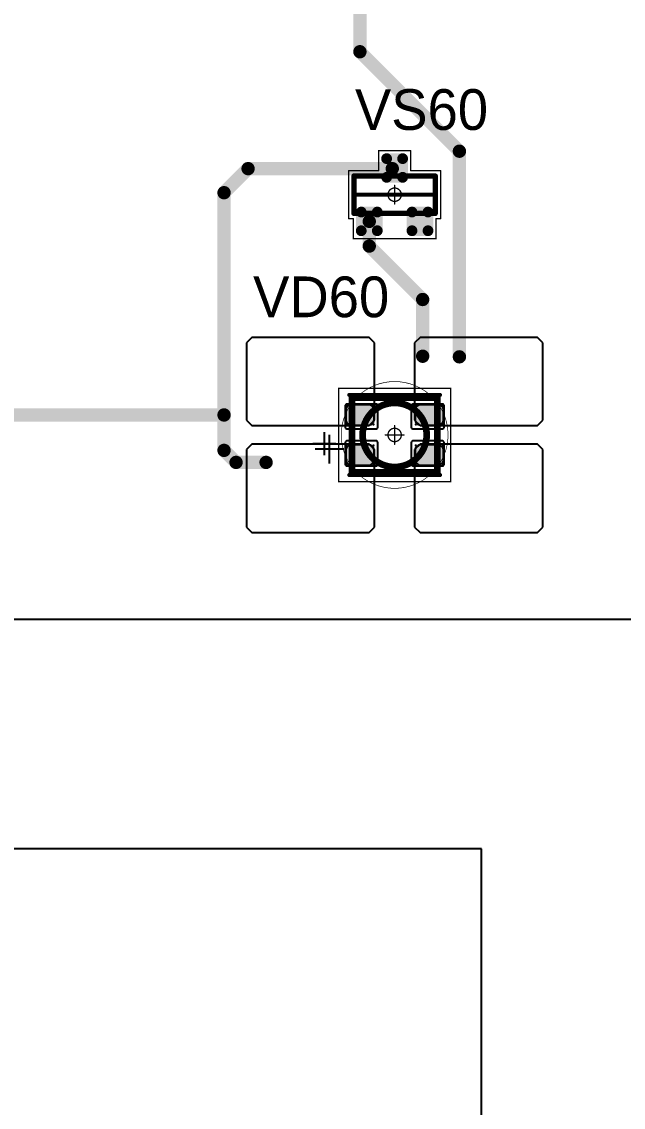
# Model space of a CAD drawing. Header units: millimetres. Extents: x 0 to 400, y 0 to 511.
# Drawn here: x 26.04 to 48.56, y 336.33 to 376.98 of the extents above; entities that cross this region are included whole.
import ezdxf

# ---------------------------------------------------------------- set-up
doc = ezdxf.new("R2010")
doc.units = ezdxf.units.MM
for name, color, linetype in [('Mechanical13', 56, 'Continuous'), ('Mechanical15', 56, 'Continuous'), ('Mechanical2', 216, 'Continuous'), ('TopLayer', 1, 'Continuous'), ('TopOverlay', 2, 'Continuous'), ('TopPaste', 8, 'Continuous'), ('TopSolder', 216, 'Continuous')]:
    doc.layers.add(name, color=color, linetype=linetype)

# ---------------------------------------------------------------- blocks, each defined once
blk = doc.blocks.new('SOT23_537')
at = {"layer": 'Mechanical13', "const_width": 0.2}
for points in [[(-0.7, 1.52), (0.7, 1.52)], [(-0.7, 1.52), (-0.7, -1.52)], [(0.7, 1.52), (0.7, -1.52)], [(-0.7, -1.52), (0.7, -1.52)]]:
    blk.add_lwpolyline(points, dxfattribs=at)
at = {"layer": 'Mechanical13', "const_width": 0.1}
for points in [[(-0.75, 1.52, 1), (-0.65, 1.52, 1)], [(-0.75, 1.52, 1), (-0.65, 1.52, 1)], [(0.65, 1.52, 1), (0.75, 1.52, 1)], [(0.65, 1.52, 1), (0.75, 1.52, 1)], [(-0.75, -1.52, 1), (-0.65, -1.52, 1)], [(-0.75, -1.52, 1), (-0.65, -1.52, 1)], [(0.65, -1.52, 1), (0.75, -1.52, 1)], [(0.65, -1.52, 1), (0.75, -1.52, 1)]]:
    blk.add_lwpolyline(points, format="xyb", close=True, dxfattribs=at)
at = {"layer": 'Mechanical15', "const_width": 0.05}
for points in [[(-0.9, 1.72), (-0.9, 1.55)], [(-0.9, 1.72), (0.9, 1.72)], [(0.9, 1.72), (0.9, 0.6)], [(-1.65, 1.55), (-1.65, -1.55)], [(-1.65, 1.55), (-0.9, 1.55)], [(0.9, 0.6), (1.65, 0.6)], [(1.65, 0.6), (1.65, -0.6)], [(-0.35, 0), (0.35, 0)], [(0, 0.35), (0, -0.35)], [(0.9, -0.6), (1.65, -0.6)], [(0.9, -0.6), (0.9, -1.72)], [(-1.65, -1.55), (-0.9, -1.55)], [(-0.9, -1.55), (-0.9, -1.72)], [(-0.9, -1.72), (0.9, -1.72)]]:
    blk.add_lwpolyline(points, dxfattribs=at)
at = {"layer": 'Mechanical15'}
for points, const_width in [([(-0.913, 1.72, 1), (-0.888, 1.72, 1)], 0.025), ([(-0.913, 1.72, 1), (-0.888, 1.72, 1)], 0.025), ([(0.888, 1.72, 1), (0.913, 1.72, 1)], 0.025), ([(0.888, 1.72, 1), (0.913, 1.72, 1)], 0.025), ([(-1.662, 1.55, 1), (-1.637, 1.55, 1)], 0.025), ([(-1.662, 1.55, 1), (-1.637, 1.55, 1)], 0.025), ([(-0.913, 1.55, 1), (-0.888, 1.55, 1)], 0.025), ([(-0.913, 1.55, 1), (-0.888, 1.55, 1)], 0.025), ([(0.888, 0.6, 1), (0.913, 0.6, 1)], 0.025), ([(0.888, 0.6, 1), (0.913, 0.6, 1)], 0.025), ([(1.637, 0.6, 1), (1.662, 0.6, 1)], 0.025), ([(1.637, 0.6, 1), (1.662, 0.6, 1)], 0.025), ([(-0.362, 0, 1), (-0.337, 0, 1)], 0.025), ([(0.25, 0, 1), (-0.25, 0, 1)], 0.05), ([(-0.262, 0, 1), (-0.238, 0, 1)], 0.025), ([(-0.012, 0.35, 1), (0.012, 0.35, 1)], 0.025), ([(0.238, 0, 1), (0.262, 0, 1)], 0.025), ([(0.337, 0, 1), (0.362, 0, 1)], 0.025), ([(-0.012, -0.35, 1), (0.012, -0.35, 1)], 0.025), ([(0.888, -0.6, 1), (0.913, -0.6, 1)], 0.025), ([(0.888, -0.6, 1), (0.913, -0.6, 1)], 0.025), ([(1.637, -0.6, 1), (1.662, -0.6, 1)], 0.025), ([(1.637, -0.6, 1), (1.662, -0.6, 1)], 0.025), ([(-1.662, -1.55, 1), (-1.637, -1.55, 1)], 0.025), ([(-1.662, -1.55, 1), (-1.637, -1.55, 1)], 0.025), ([(-0.913, -1.55, 1), (-0.888, -1.55, 1)], 0.025), ([(-0.913, -1.55, 1), (-0.888, -1.55, 1)], 0.025), ([(-0.913, -1.72, 1), (-0.888, -1.72, 1)], 0.025), ([(-0.913, -1.72, 1), (-0.888, -1.72, 1)], 0.025), ([(0.888, -1.72, 1), (0.913, -1.72, 1)], 0.025), ([(0.888, -1.72, 1), (0.913, -1.72, 1)], 0.025)]:
    blk.add_lwpolyline(points, format="xyb", close=True, dxfattribs=dict(at, const_width=const_width))
at = {"layer": 'TopLayer', "const_width": 0.1}
for points in [[(-1.4, 1.25, 1), (-1.3, 1.25, 1)], [(-0.7, 1.25, 1), (-0.6, 1.25, 1)], [(-1.4, 0.65, 1), (-1.3, 0.65, 1)], [(-0.7, 0.65, 1), (-0.6, 0.65, 1)], [(0.6, 0.3, 1), (0.7, 0.3, 1)], [(1.3, 0.3, 1), (1.4, 0.3, 1)], [(0.6, -0.3, 1), (0.7, -0.3, 1)], [(1.3, -0.3, 1), (1.4, -0.3, 1)], [(-1.4, -0.65, 1), (-1.3, -0.65, 1)], [(-0.7, -0.65, 1), (-0.6, -0.65, 1)], [(-1.4, -1.25, 1), (-1.3, -1.25, 1)], [(-0.7, -1.25, 1), (-0.6, -1.25, 1)]]:
    blk.add_lwpolyline(points, format="xyb", close=True, dxfattribs=at)
at = {"layer": 'TopLayer'}
for points in [[(-1.45, 1.25), (-1.45, 0.65), (-0.55, 1.25), (-0.55, 0.65)], [(-1.35, 1.35), (-1.35, 0.55), (-0.65, 1.35), (-0.65, 0.55)], [(0.55, 0.3), (0.55, -0.3), (1.45, 0.3), (1.45, -0.3)], [(0.65, 0.4), (0.65, -0.4), (1.35, 0.4), (1.35, -0.4)], [(-1.45, -0.65), (-1.45, -1.25), (-0.55, -0.65), (-0.55, -1.25)], [(-1.35, -0.55), (-1.35, -1.35), (-0.65, -0.55), (-0.65, -1.35)]]:
    blk.add_solid(points, dxfattribs=at)
at = {"layer": 'TopOverlay', "const_width": 0.15}
blk.add_lwpolyline([(0, 1.5), (0, -1.5)], dxfattribs=at)
at = {"layer": 'TopOverlay', "const_width": 0.075}
for points in [[(-0.038, 1.5, 1), (0.038, 1.5, 1)], [(-0.038, -1.5, 1), (0.038, -1.5, 1)]]:
    blk.add_lwpolyline(points, format="xyb", close=True, dxfattribs=at)
at = {"layer": 'TopPaste', "const_width": 0.075}
for points in [[(-1.387, 1.25, 1), (-1.313, 1.25, 1)], [(-0.687, 1.25, 1), (-0.613, 1.25, 1)], [(-1.387, 0.65, 1), (-1.313, 0.65, 1)], [(-0.687, 0.65, 1), (-0.613, 0.65, 1)], [(0.613, 0.3, 1), (0.687, 0.3, 1)], [(1.313, 0.3, 1), (1.387, 0.3, 1)], [(0.613, -0.3, 1), (0.687, -0.3, 1)], [(1.313, -0.3, 1), (1.387, -0.3, 1)], [(-1.387, -0.65, 1), (-1.313, -0.65, 1)], [(-0.687, -0.65, 1), (-0.613, -0.65, 1)], [(-1.387, -1.25, 1), (-1.313, -1.25, 1)], [(-0.687, -1.25, 1), (-0.613, -1.25, 1)]]:
    blk.add_lwpolyline(points, format="xyb", close=True, dxfattribs=at)
at = {"layer": 'TopPaste'}
for points in [[(-1.425, 1.25), (-1.425, 0.65), (-0.575, 1.25), (-0.575, 0.65)], [(-1.35, 1.325), (-1.35, 0.575), (-0.65, 1.325), (-0.65, 0.575)], [(0.575, 0.3), (0.575, -0.3), (1.425, 0.3), (1.425, -0.3)], [(0.65, 0.375), (0.65, -0.375), (1.35, 0.375), (1.35, -0.375)], [(-1.425, -0.65), (-1.425, -1.25), (-0.575, -0.65), (-0.575, -1.25)], [(-1.35, -0.575), (-1.35, -1.325), (-0.65, -0.575), (-0.65, -1.325)]]:
    blk.add_solid(points, dxfattribs=at)
at = {"layer": 'TopSolder', "const_width": 0.202}
for points in [[(-1.451, 1.25, 1), (-1.249, 1.25, 1)], [(-0.751, 1.25, 1), (-0.549, 1.25, 1)], [(-1.451, 0.65, 1), (-1.249, 0.65, 1)], [(-0.751, 0.65, 1), (-0.549, 0.65, 1)], [(0.549, 0.3, 1), (0.751, 0.3, 1)], [(1.249, 0.3, 1), (1.451, 0.3, 1)], [(0.549, -0.3, 1), (0.751, -0.3, 1)], [(1.249, -0.3, 1), (1.451, -0.3, 1)], [(-1.451, -0.65, 1), (-1.249, -0.65, 1)], [(-0.751, -0.65, 1), (-0.549, -0.65, 1)], [(-1.451, -1.25, 1), (-1.249, -1.25, 1)], [(-0.751, -1.25, 1), (-0.549, -1.25, 1)]]:
    blk.add_lwpolyline(points, format="xyb", close=True, dxfattribs=at)
at = {"layer": 'TopSolder'}
for points in [[(-1.552, 1.25), (-1.552, 0.65), (-0.448, 1.25), (-0.448, 0.65)], [(-1.35, 1.452), (-1.35, 0.448), (-0.65, 1.452), (-0.65, 0.448)], [(0.65, 0.502), (0.65, -0.502), (1.35, 0.502), (1.35, -0.502)], [(0.448, 0.3), (0.448, -0.3), (1.552, 0.3), (1.552, -0.3)], [(-1.552, -0.65), (-1.552, -1.25), (-0.448, -0.65), (-0.448, -1.25)], [(-1.35, -0.448), (-1.35, -1.452), (-0.65, -0.448), (-0.65, -1.452)]]:
    blk.add_solid(points, dxfattribs=at)
blk = doc.blocks.new('E65F_741')
at = {"layer": 'Mechanical13'}
for p, q in [((2.441, 1.071), (2.441, 0)), ((1.905, 0.536), (2.976, 0.536))]:
    blk.add_line(p, q, dxfattribs=at)
at = {"layer": 'Mechanical13', "const_width": 0.25}
for points in [[(-1.6, 1.4), (-1.6, -1.4)], [(1.6, 1.4), (-1.6, 1.4)], [(1.6, 1.4), (1.6, -1.4)], [(1.6, -1.4), (-1.6, -1.4)]]:
    blk.add_lwpolyline(points, dxfattribs=at)
at = {"layer": 'Mechanical13'}
for points, const_width in [([(-1.663, 1.4, 1), (-1.538, 1.4, 1)], 0.125), ([(-1.663, 1.4, 1), (-1.538, 1.4, 1)], 0.125), ([(1.2, 0, 1), (-1.2, 0, 1)], 0.25), ([(1.537, 1.4, 1), (1.662, 1.4, 1)], 0.125), ([(1.537, 1.4, 1), (1.662, 1.4, 1)], 0.125), ([(-1.263, 0, 1), (-1.138, 0, 1)], 0.125), ([(1.137, 0, 1), (1.262, 0, 1)], 0.125), ([(-1.663, -1.4, 1), (-1.538, -1.4, 1)], 0.125), ([(-1.663, -1.4, 1), (-1.538, -1.4, 1)], 0.125), ([(1.537, -1.4, 1), (1.662, -1.4, 1)], 0.125), ([(1.537, -1.4, 1), (1.662, -1.4, 1)], 0.125)]:
    blk.add_lwpolyline(points, format="xyb", close=True, dxfattribs=dict(at, const_width=const_width))
at = {"layer": 'Mechanical15', "const_width": 0.05}
for points in [[(2.1, 1.75), (-2.1, 1.75)], [(-2.1, 1.75), (-2.1, -1.75)], [(2.1, 1.75), (2.1, -1.75)], [(0.35, 0), (-0.35, 0)], [(0.35, 0), (-0.35, 0)], [(0, 0.35), (0, -0.35)], [(0, 0.35), (0, -0.35)], [(2.1, -1.75), (-2.1, -1.75)]]:
    blk.add_lwpolyline(points, dxfattribs=at)
at = {"layer": 'Mechanical15'}
for points, const_width in [([(-2.113, 1.75, 1), (-2.088, 1.75, 1)], 0.025), ([(-2.113, 1.75, 1), (-2.088, 1.75, 1)], 0.025), ([(2.087, 1.75, 1), (2.112, 1.75, 1)], 0.025), ([(2.087, 1.75, 1), (2.112, 1.75, 1)], 0.025), ([(-0.363, 0, 1), (-0.338, 0, 1)], 0.025), ([(-0.363, 0, 1), (-0.338, 0, 1)], 0.025), ([(0.25, 0, 1), (-0.25, 0, 1)], 0.05), ([(0.25, 0, 1), (-0.25, 0, 1)], 0.05), ([(-0.263, 0, 1), (-0.238, 0, 1)], 0.025), ([(-0.263, 0, 1), (-0.238, 0, 1)], 0.025), ([(-0.013, 0.35, 1), (0.012, 0.35, 1)], 0.025), ([(-0.013, 0.35, 1), (0.012, 0.35, 1)], 0.025), ([(0.237, 0, 1), (0.262, 0, 1)], 0.025), ([(0.237, 0, 1), (0.262, 0, 1)], 0.025), ([(0.337, 0, 1), (0.362, 0, 1)], 0.025), ([(0.337, 0, 1), (0.362, 0, 1)], 0.025), ([(-0.013, -0.35, 1), (0.012, -0.35, 1)], 0.025), ([(-0.013, -0.35, 1), (0.012, -0.35, 1)], 0.025), ([(-2.113, -1.75, 1), (-2.088, -1.75, 1)], 0.025), ([(-2.113, -1.75, 1), (-2.088, -1.75, 1)], 0.025), ([(2.087, -1.75, 1), (2.112, -1.75, 1)], 0.025), ([(2.087, -1.75, 1), (2.112, -1.75, 1)], 0.025)]:
    blk.add_lwpolyline(points, format="xyb", close=True, dxfattribs=dict(at, const_width=const_width))
at = {"layer": 'TopLayer'}
for p, q in [((-5.35, 3.65), (-5.55, 3.45)), ((-5.55, 3.45), (-5.55, 3.45)), ((-5.55, 3.45), (-5.55, 0.55)), ((-0.95, 3.65), (-5.35, 3.65)), ((-5.35, 3.65), (-5.35, 3.65)), ((-0.75, 3.45), (-0.95, 3.65)), ((-0.75, 0.55), (-0.75, 3.45)), ((0.95, 3.65), (0.75, 3.45)), ((0.75, 3.45), (0.75, 3.45)), ((0.75, 3.45), (0.75, 0.55)), ((5.35, 3.65), (0.95, 3.65)), ((0.95, 3.65), (0.95, 3.65)), ((5.55, 3.45), (5.35, 3.65)), ((5.55, 0.55), (5.55, 3.45)), ((-5.55, 0.55), (-5.35, 0.35)), ((-0.95, 0.35), (-0.75, 0.55)), ((0.75, 0.55), (0.95, 0.35)), ((5.35, 0.35), (5.55, 0.55)), ((-5.35, 0.35), (-0.95, 0.35)), ((0.95, 0.35), (5.35, 0.35)), ((-5.35, -0.35), (-5.55, -0.55)), ((-0.95, -0.35), (-5.35, -0.35)), ((-5.35, -0.35), (-5.35, -0.35)), ((-0.75, -0.55), (-0.95, -0.35)), ((0.95, -0.35), (0.75, -0.55)), ((5.35, -0.35), (0.95, -0.35)), ((0.95, -0.35), (0.95, -0.35)), ((5.55, -0.55), (5.35, -0.35)), ((-5.55, -0.55), (-5.55, -0.55)), ((-5.55, -0.55), (-5.55, -3.45)), ((-0.75, -3.45), (-0.75, -0.55)), ((0.75, -0.55), (0.75, -0.55)), ((0.75, -0.55), (0.75, -3.45)), ((5.55, -3.45), (5.55, -0.55)), ((-5.55, -3.45), (-5.35, -3.65)), ((-5.35, -3.65), (-0.95, -3.65)), ((-0.95, -3.65), (-0.75, -3.45)), ((0.75, -3.45), (0.95, -3.65)), ((0.95, -3.65), (5.35, -3.65)), ((5.35, -3.65), (5.55, -3.45))]:
    blk.add_line(p, q, dxfattribs=at)
at = {"layer": 'TopLayer', "const_width": 0.04}
for points in [[(-1.83, 1.11, 1), (-1.79, 1.11, 1)], [(-0.81, 1.11, 1), (-0.77, 1.11, 1)], [(0.77, 1.11, 1), (0.81, 1.11, 1)], [(1.79, 1.11, 1), (1.83, 1.11, 1)], [(-1.83, 0.39, 1), (-1.79, 0.39, 1)], [(-0.81, 0.39, 1), (-0.77, 0.39, 1)], [(0.77, 0.39, 1), (0.81, 0.39, 1)], [(1.79, 0.39, 1), (1.83, 0.39, 1)], [(-1.83, -0.39, 1), (-1.79, -0.39, 1)], [(-0.81, -0.39, 1), (-0.77, -0.39, 1)], [(0.77, -0.39, 1), (0.81, -0.39, 1)], [(1.79, -0.39, 1), (1.83, -0.39, 1)], [(-1.83, -1.11, 1), (-1.79, -1.11, 1)], [(-0.81, -1.11, 1), (-0.77, -1.11, 1)], [(0.77, -1.11, 1), (0.81, -1.11, 1)], [(1.79, -1.11, 1), (1.83, -1.11, 1)]]:
    blk.add_lwpolyline(points, format="xyb", close=True, dxfattribs=at)
at = {"layer": 'TopLayer'}
for points in [[(-1.85, 1.11), (-1.85, 0.39), (-0.75, 1.11), (-0.75, 0.39)], [(-1.81, 1.15), (-1.81, 0.35), (-0.79, 1.15), (-0.79, 0.35)], [(0.75, 1.11), (0.75, 0.39), (1.85, 1.11), (1.85, 0.39)], [(0.79, 1.15), (0.79, 0.35), (1.81, 1.15), (1.81, 0.35)], [(-1.85, -0.39), (-1.85, -1.11), (-0.75, -0.39), (-0.75, -1.11)], [(-1.81, -0.35), (-1.81, -1.15), (-0.79, -0.35), (-0.79, -1.15)], [(0.75, -0.39), (0.75, -1.11), (1.85, -0.39), (1.85, -1.11)], [(0.79, -0.35), (0.79, -1.15), (1.81, -0.35), (1.81, -1.15)]]:
    blk.add_solid(points, dxfattribs=at)
at = {"layer": 'TopOverlay'}
for p, q in [((2.628, 0.757), (2.628, -0.1)), ((2.2, 0.328), (3.057, 0.328))]:
    blk.add_line(p, q, dxfattribs=at)
at = {"layer": 'TopOverlay', "const_width": 0.15}
for points in [[(1.7, 1.5), (-1.7, 1.5)], [(1.7, -1.5), (-1.7, -1.5)]]:
    blk.add_lwpolyline(points, dxfattribs=at)
at = {"layer": 'TopOverlay', "const_width": 0.075}
for points in [[(-1.738, 1.5, 1), (-1.663, 1.5, 1)], [(1.662, 1.5, 1), (1.737, 1.5, 1)], [(-1.738, -1.5, 1), (-1.663, -1.5, 1)], [(1.662, -1.5, 1), (1.737, -1.5, 1)]]:
    blk.add_lwpolyline(points, format="xyb", close=True, dxfattribs=at)
at = {"layer": 'TopPaste'}
for p, q in [((-1.814, 1.011), (-1.829, 0.938)), ((-1.829, 0.938), (-1.829, 0.563)), ((-1.773, 1.073), (-1.814, 1.011)), ((-1.711, 1.114), (-1.773, 1.073)), ((-1.638, 1.129), (-1.711, 1.114)), ((-0.963, 1.129), (-1.638, 1.129)), ((-0.889, 1.114), (-0.963, 1.129)), ((-0.827, 1.073), (-0.889, 1.114)), ((-0.786, 1.011), (-0.827, 1.073)), ((-0.771, 0.938), (-0.786, 1.011)), ((-0.771, 0.563), (-0.771, 0.938)), ((0.786, 1.011), (0.771, 0.938)), ((0.771, 0.938), (0.771, 0.563)), ((0.827, 1.073), (0.786, 1.011)), ((0.889, 1.114), (0.827, 1.073)), ((0.962, 1.129), (0.889, 1.114)), ((1.637, 1.129), (0.962, 1.129)), ((1.711, 1.114), (1.637, 1.129)), ((1.773, 1.073), (1.711, 1.114)), ((1.814, 1.011), (1.773, 1.073)), ((1.829, 0.938), (1.814, 1.011)), ((1.829, 0.563), (1.829, 0.938)), ((-1.829, 0.563), (-1.814, 0.489)), ((-1.814, 0.489), (-1.773, 0.427)), ((-1.773, 0.427), (-1.711, 0.386)), ((-0.889, 0.386), (-0.827, 0.427)), ((-0.827, 0.427), (-0.786, 0.489)), ((-0.786, 0.489), (-0.771, 0.563)), ((0.771, 0.563), (0.786, 0.489)), ((0.786, 0.489), (0.827, 0.427)), ((0.827, 0.427), (0.889, 0.386)), ((1.711, 0.386), (1.773, 0.427)), ((1.773, 0.427), (1.814, 0.489)), ((1.814, 0.489), (1.829, 0.563)), ((-1.711, 0.386), (-1.638, 0.371)), ((-1.638, 0.371), (-0.963, 0.371)), ((-0.963, 0.371), (-0.889, 0.386)), ((0.889, 0.386), (0.962, 0.371)), ((0.962, 0.371), (1.637, 0.371)), ((1.637, 0.371), (1.711, 0.386)), ((-1.711, -0.386), (-1.773, -0.427)), ((-1.638, -0.371), (-1.711, -0.386)), ((-0.963, -0.371), (-1.638, -0.371)), ((-0.889, -0.386), (-0.963, -0.371)), ((-0.827, -0.427), (-0.889, -0.386)), ((0.889, -0.386), (0.827, -0.427)), ((0.962, -0.371), (0.889, -0.386)), ((1.637, -0.371), (0.962, -0.371)), ((1.711, -0.386), (1.637, -0.371)), ((1.773, -0.427), (1.711, -0.386)), ((-1.814, -0.489), (-1.829, -0.563)), ((-1.829, -0.563), (-1.829, -0.938)), ((-1.773, -0.427), (-1.814, -0.489)), ((-0.786, -0.489), (-0.827, -0.427)), ((-0.771, -0.563), (-0.786, -0.489)), ((-0.771, -0.938), (-0.771, -0.563)), ((0.786, -0.489), (0.771, -0.563)), ((0.771, -0.563), (0.771, -0.938)), ((0.827, -0.427), (0.786, -0.489)), ((1.814, -0.489), (1.773, -0.427)), ((1.829, -0.563), (1.814, -0.489)), ((1.829, -0.938), (1.829, -0.563)), ((-1.829, -0.938), (-1.814, -1.011)), ((-1.814, -1.011), (-1.773, -1.073)), ((-1.773, -1.073), (-1.711, -1.114)), ((-1.711, -1.114), (-1.638, -1.129)), ((-1.638, -1.129), (-0.963, -1.129)), ((-0.963, -1.129), (-0.889, -1.114)), ((-0.889, -1.114), (-0.827, -1.073)), ((-0.827, -1.073), (-0.786, -1.011)), ((-0.786, -1.011), (-0.771, -0.938)), ((0.771, -0.938), (0.786, -1.011)), ((0.786, -1.011), (0.827, -1.073)), ((0.827, -1.073), (0.889, -1.114)), ((0.889, -1.114), (0.962, -1.129)), ((0.962, -1.129), (1.637, -1.129)), ((1.637, -1.129), (1.711, -1.114)), ((1.711, -1.114), (1.773, -1.073)), ((1.773, -1.073), (1.814, -1.011)), ((1.814, -1.011), (1.829, -0.938))]:
    blk.add_line(p, q, dxfattribs=at)
at = {"layer": 'TopSolder'}
for p, q in [((-1.842, 1.129), (-1.85, 1.111)), ((-1.85, 1.111), (-1.85, 1.101)), ((-1.85, 1.101), (-1.85, 1.101)), ((-1.85, 1.101), (-1.85, 0.301)), ((-1.828, 1.143), (-1.842, 1.129)), ((-1.81, 1.151), (-1.828, 1.143)), ((-1.8, 1.151), (-1.81, 1.151)), ((-0.7, 1.151), (-1.8, 1.151)), ((-0.685, 1.151), (-0.7, 1.151)), ((-0.7, 1.151), (-0.7, 1.151)), ((-0.658, 1.139), (-0.685, 1.151)), ((-0.636, 1.118), (-0.658, 1.139)), ((-0.625, 1.09), (-0.636, 1.118)), ((-0.625, 1.076), (-0.625, 1.09)), ((-0.625, 0.301), (-0.625, 1.076)), ((0.636, 1.118), (0.625, 1.09)), ((0.625, 1.09), (0.625, 1.076)), ((0.625, 1.076), (0.625, 1.076)), ((0.625, 1.076), (0.625, 0.301)), ((0.657, 1.139), (0.636, 1.118)), ((0.685, 1.151), (0.657, 1.139)), ((0.7, 1.151), (0.685, 1.151)), ((1.8, 1.151), (0.7, 1.151)), ((1.81, 1.151), (1.8, 1.151)), ((1.8, 1.151), (1.8, 1.151)), ((1.828, 1.143), (1.81, 1.151)), ((1.842, 1.129), (1.828, 1.143)), ((1.85, 1.111), (1.842, 1.129)), ((1.85, 1.101), (1.85, 1.111)), ((1.85, 0.301), (1.85, 1.101)), ((-1.85, 0.301), (-1.85, 0.286)), ((-1.85, 0.286), (-1.839, 0.258)), ((-1.839, 0.258), (-1.818, 0.237)), ((-1.818, 0.237), (-1.79, 0.226)), ((-1.79, 0.226), (-1.775, 0.226)), ((-1.775, 0.226), (-1.775, 0.226)), ((-1.775, 0.226), (-0.7, 0.226)), ((-0.7, 0.226), (-0.685, 0.226)), ((-0.685, 0.226), (-0.658, 0.237)), ((-0.658, 0.237), (-0.636, 0.258)), ((-0.636, 0.258), (-0.625, 0.286)), ((-0.625, 0.286), (-0.625, 0.301)), ((-0.625, 0.301), (-0.625, 0.301)), ((0.625, 0.301), (0.625, 0.286)), ((0.625, 0.286), (0.636, 0.258)), ((0.636, 0.258), (0.657, 0.237)), ((0.657, 0.237), (0.685, 0.226)), ((0.685, 0.226), (0.7, 0.226)), ((0.7, 0.226), (0.7, 0.226)), ((0.7, 0.226), (1.775, 0.226)), ((1.775, 0.226), (1.79, 0.226)), ((1.79, 0.226), (1.817, 0.237)), ((1.817, 0.237), (1.839, 0.258)), ((1.839, 0.258), (1.85, 0.286)), ((1.85, 0.286), (1.85, 0.301)), ((1.85, 0.301), (1.85, 0.301)), ((-1.839, -0.257), (-1.85, -0.285)), ((-1.85, -0.285), (-1.85, -0.299)), ((-1.85, -0.299), (-1.85, -0.299)), ((-1.85, -0.299), (-1.85, -1.099)), ((-1.818, -0.236), (-1.839, -0.257)), ((-1.79, -0.224), (-1.818, -0.236)), ((-1.775, -0.224), (-1.79, -0.224)), ((-0.7, -0.224), (-1.775, -0.224)), ((-0.685, -0.224), (-0.7, -0.224)), ((-0.7, -0.224), (-0.7, -0.224)), ((-0.658, -0.236), (-0.685, -0.224)), ((-0.636, -0.257), (-0.658, -0.236)), ((-0.625, -0.285), (-0.636, -0.257)), ((-0.625, -0.299), (-0.625, -0.285)), ((-0.625, -1.074), (-0.625, -0.299)), ((0.636, -0.257), (0.625, -0.285)), ((0.625, -0.285), (0.625, -0.299)), ((0.625, -0.299), (0.625, -0.299)), ((0.625, -0.299), (0.625, -1.074)), ((0.657, -0.236), (0.636, -0.257)), ((0.685, -0.224), (0.657, -0.236)), ((0.7, -0.224), (0.685, -0.224)), ((1.775, -0.224), (0.7, -0.224)), ((1.79, -0.224), (1.775, -0.224)), ((1.775, -0.224), (1.775, -0.224)), ((1.817, -0.236), (1.79, -0.224)), ((1.839, -0.257), (1.817, -0.236)), ((1.85, -0.285), (1.839, -0.257)), ((1.85, -0.299), (1.85, -0.285)), ((1.85, -1.099), (1.85, -0.299)), ((-1.85, -1.099), (-1.85, -1.109)), ((-1.85, -1.109), (-1.842, -1.128)), ((-1.842, -1.128), (-1.828, -1.142)), ((-1.828, -1.142), (-1.81, -1.149)), ((-1.81, -1.149), (-1.8, -1.149)), ((-1.8, -1.149), (-0.7, -1.149)), ((-1.8, -1.149), (-1.8, -1.149)), ((-0.7, -1.149), (-0.685, -1.149)), ((-0.685, -1.149), (-0.658, -1.138)), ((-0.658, -1.138), (-0.636, -1.117)), ((-0.636, -1.117), (-0.625, -1.089)), ((-0.625, -1.089), (-0.625, -1.074)), ((-0.625, -1.074), (-0.625, -1.074)), ((0.625, -1.074), (0.625, -1.089)), ((0.625, -1.089), (0.636, -1.117)), ((0.636, -1.117), (0.657, -1.138)), ((0.657, -1.138), (0.685, -1.149)), ((0.685, -1.149), (0.7, -1.149)), ((0.7, -1.149), (1.8, -1.149)), ((0.7, -1.149), (0.7, -1.149)), ((1.8, -1.149), (1.81, -1.149)), ((1.81, -1.149), (1.828, -1.142)), ((1.828, -1.142), (1.842, -1.128)), ((1.842, -1.128), (1.85, -1.109)), ((1.85, -1.109), (1.85, -1.099)), ((1.85, -1.099), (1.85, -1.099))]:
    blk.add_line(p, q, dxfattribs=at)

msp = doc.modelspace()

# ---------------------------------------------------------------- linework, layer by layer
at = {"layer": 'Mechanical2'}
for points, const_width in [([(42, 361.503, 1), (38, 361.503, 1)], 0.0254), ([(40, 363.503, 1), (40, 363.503, 1)], 0.0005), ([(37.994, 361.503, 1), (38.006, 361.503, 1)], 0.0127), ([(38, 361.503, 1), (38, 361.503, 1)], 0.0005), ([(41.994, 361.503, 1), (42.006, 361.503, 1)], 0.0127), ([(42, 361.503, 1), (42, 361.503, 1)], 0.0005), ([(40, 359.503, 1), (40, 359.503, 1)], 0.0005)]:
    msp.add_lwpolyline(points, format="xyb", close=True, dxfattribs=dict(at, const_width=const_width))
at = {"layer": 'Mechanical2', "const_width": 0.001}
for points in [[(40, 359.503), (40, 363.503)], [(38, 361.503), (42, 361.503)]]:
    msp.add_lwpolyline(points, dxfattribs=at)
at = {"layer": 'TopLayer'}
for p, q in [((11.8, 354.6), (51.875, 354.6)), ((43.25, 346), (3.1, 346)), ((43.25, 8), (43.25, 346))]:
    msp.add_line(p, q, dxfattribs=at)
at = {"layer": 'TopLayer', "const_width": 0.5}
for points in [[(38.7, 375.853), (38.7, 380.753)], [(38.7, 375.853), (42.425, 372.128)], [(42.425, 364.428), (42.425, 372.128)], [(33.612, 370.575), (34.512, 371.475)], [(34.512, 371.475), (39.912, 371.475)], [(33.612, 362.25), (33.612, 370.575)], [(39.05, 368.575), (39.05, 369.5)], [(39.05, 368.575), (41.05, 366.575)], [(41.05, 364.45), (41.05, 366.575)], [(21.3, 362.253), (33.612, 362.253)], [(33.612, 360.925), (33.612, 362.25)], [(33.612, 360.925), (34.062, 360.475)], [(34.062, 360.475), (35.187, 360.475)]]:
    msp.add_lwpolyline(points, dxfattribs=at)
at = {"layer": 'TopLayer', "const_width": 0.25}
for points in [[(38.575, 375.853, 1), (38.825, 375.853, 1)], [(38.575, 375.853, 1), (38.825, 375.853, 1)], [(42.3, 372.128, 1), (42.55, 372.128, 1)], [(42.3, 372.128, 1), (42.55, 372.128, 1)], [(34.387, 371.475, 1), (34.637, 371.475, 1)], [(34.387, 371.475, 1), (34.637, 371.475, 1)], [(39.787, 371.475, 1), (40.037, 371.475, 1)], [(33.487, 370.575, 1), (33.737, 370.575, 1)], [(33.487, 370.575, 1), (33.737, 370.575, 1)], [(38.925, 369.5, 1), (39.175, 369.5, 1)], [(38.925, 368.575, 1), (39.175, 368.575, 1)], [(38.925, 368.575, 1), (39.175, 368.575, 1)], [(40.925, 366.575, 1), (41.175, 366.575, 1)], [(40.925, 366.575, 1), (41.175, 366.575, 1)], [(40.925, 364.45, 1), (41.175, 364.45, 1)], [(42.3, 364.428, 1), (42.55, 364.428, 1)], [(33.487, 362.253, 1), (33.737, 362.253, 1)], [(33.487, 362.25, 1), (33.737, 362.25, 1)], [(33.487, 362.25, 1), (33.737, 362.25, 1)], [(33.487, 360.925, 1), (33.737, 360.925, 1)], [(33.487, 360.925, 1), (33.737, 360.925, 1)], [(33.937, 360.475, 1), (34.187, 360.475, 1)], [(33.937, 360.475, 1), (34.187, 360.475, 1)], [(35.062, 360.475, 1), (35.312, 360.475, 1)]]:
    msp.add_lwpolyline(points, format="xyb", close=True, dxfattribs=at)

# ---------------------------------------------------------------- block references
for name, p, rotation in [('SOT23_537', (40, 370.5), 90), ('E65F_741', (40, 361.503), 180)]:
    msp.add_blockref(name, p, dxfattribs=dict(rotation=rotation))

# ---------------------------------------------------------------- texts
at = {"layer": 'TopOverlay'}
for s, p in [('VS60', (38.514, 372.926)), ('VD60', (34.7, 365.913))]:
    msp.add_text(s, height=1.524, dxfattribs=at).set_placement(p)

doc.saveas('drawing.dxf')
